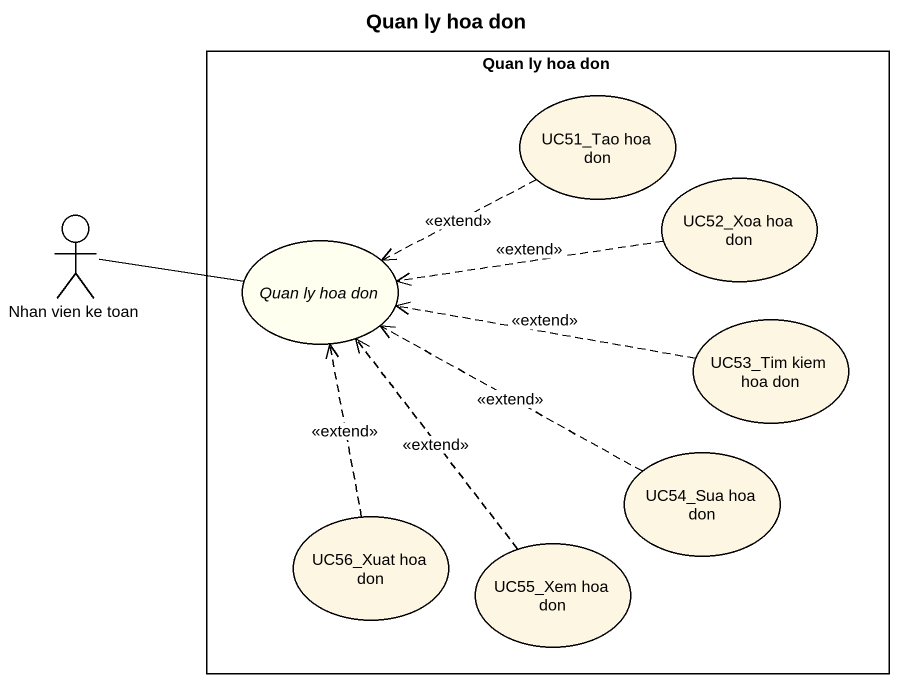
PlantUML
@startuml
title Quan ly hoa don
rectangle "Quan ly hoa don" as Quan_ly_hoa_don {
  usecase "UC51_Tao hoa don" as UC51_Tao_hoa_don
  usecase "UC52_Xoa hoa don" as UC52_Xoa_hoa_don
  usecase "Quan ly hoa don" as Quan_ly_hoa_don_2 #FFFFF0
  usecase "UC53_Tim kiem hoa don" as UC53_Tim_kiem_hoa_don
  usecase "UC54_Sua hoa don" as UC54_Sua_hoa_don
  usecase "UC56_Xuat hoa don" as UC56_Xuat_hoa_don
  usecase "UC55_Xem hoa don" as UC55_Xem_hoa_don
}
actor "Nhan vien ke toan" as Nhan_vien_ke_toan
UC51_Tao_hoa_don .left.> Quan_ly_hoa_don_2 : <<extend>>
UC52_Xoa_hoa_don .left.> Quan_ly_hoa_don_2 : <<extend>>
Nhan_vien_ke_toan -right- Quan_ly_hoa_don_2
UC53_Tim_kiem_hoa_don .left.> Quan_ly_hoa_don_2 : <<extend>>
UC54_Sua_hoa_don .left.> Quan_ly_hoa_don_2 : <<extend>>
UC56_Xuat_hoa_don .up.> Quan_ly_hoa_don_2 : <<extend>>
UC55_Xem_hoa_don .up.> Quan_ly_hoa_don_2 : <<extend>>
@enduml
